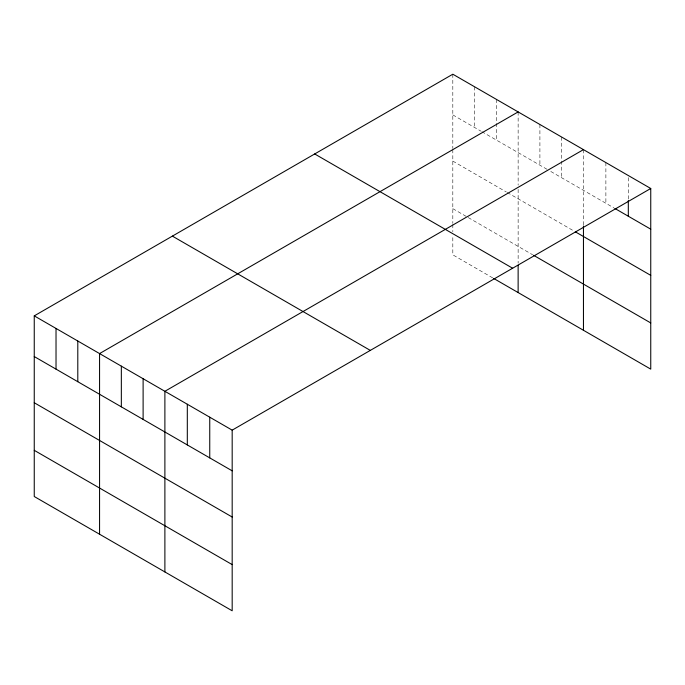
<?xml version="1.0" encoding="UTF-8"?>
<svg xmlns="http://www.w3.org/2000/svg" width="685" height="685" viewBox="0 0 685 685"><rect width="100%" height="100%" fill="white"/><g stroke="black" fill="none" stroke-linecap="round" stroke-linejoin="round"><path stroke-width="0.51" stroke-dasharray="3.42 2.57" d="M452.819 74.211L452.819 148.491M452.819 114.9L480.938 131.143M481.846 131.666L547.169 169.375M550.791 171.473L613.957 207.94M452.819 161.086L506.343 191.988M507.251 192.511L574.381 231.273M452.819 208.668L467.333 217.051M468.24 217.573L532.647 254.76M492.738 277.904L452.819 254.854L452.819 235.965M628.316 177.62L628.316 199.532M605.882 162.585L605.882 203.274M583.457 149.63L583.457 224.963M561.683 137.06L561.683 177.757M539.908 124.49L539.908 165.188M518.134 111.92L518.134 185.155M518.134 189.351L518.134 263.177M496.36 99.351L496.36 122.307M496.36 123.351L496.36 140.04M474.594 86.781L474.594 127.47M452.819 149.544L452.819 223.37M452.819 224.415L452.819 231.761"/><path stroke-width="1.03" d="M650.75 188.486L232.181 430.146L232.181 610.789L34.25 496.514L34.25 315.871L452.819 74.211L650.75 188.486L650.75 369.129L493.645 278.427M518.134 111.92L99.565 353.58L99.565 534.223M583.457 149.63L164.888 391.289L164.888 571.932M614.856 208.454L650.75 229.175M575.289 231.795L650.75 275.361M533.555 255.282L650.75 322.943M314.689 153.954L512.62 268.229M172.38 236.119L370.311 350.395M34.25 315.871L232.181 430.146M34.25 356.56L232.181 470.835M34.25 402.746L232.181 517.021M34.25 450.328L232.181 564.603M628.316 200.577L628.316 216.229M583.457 226.016L583.457 330.281M518.134 265.275L518.134 292.563M209.747 417.191L209.747 457.888M187.313 404.244L187.313 444.933M143.114 378.719L143.114 419.408M121.339 366.15L121.339 406.839M77.799 341.01L77.799 381.699M56.024 328.44L56.024 369.129"/></g></svg>
